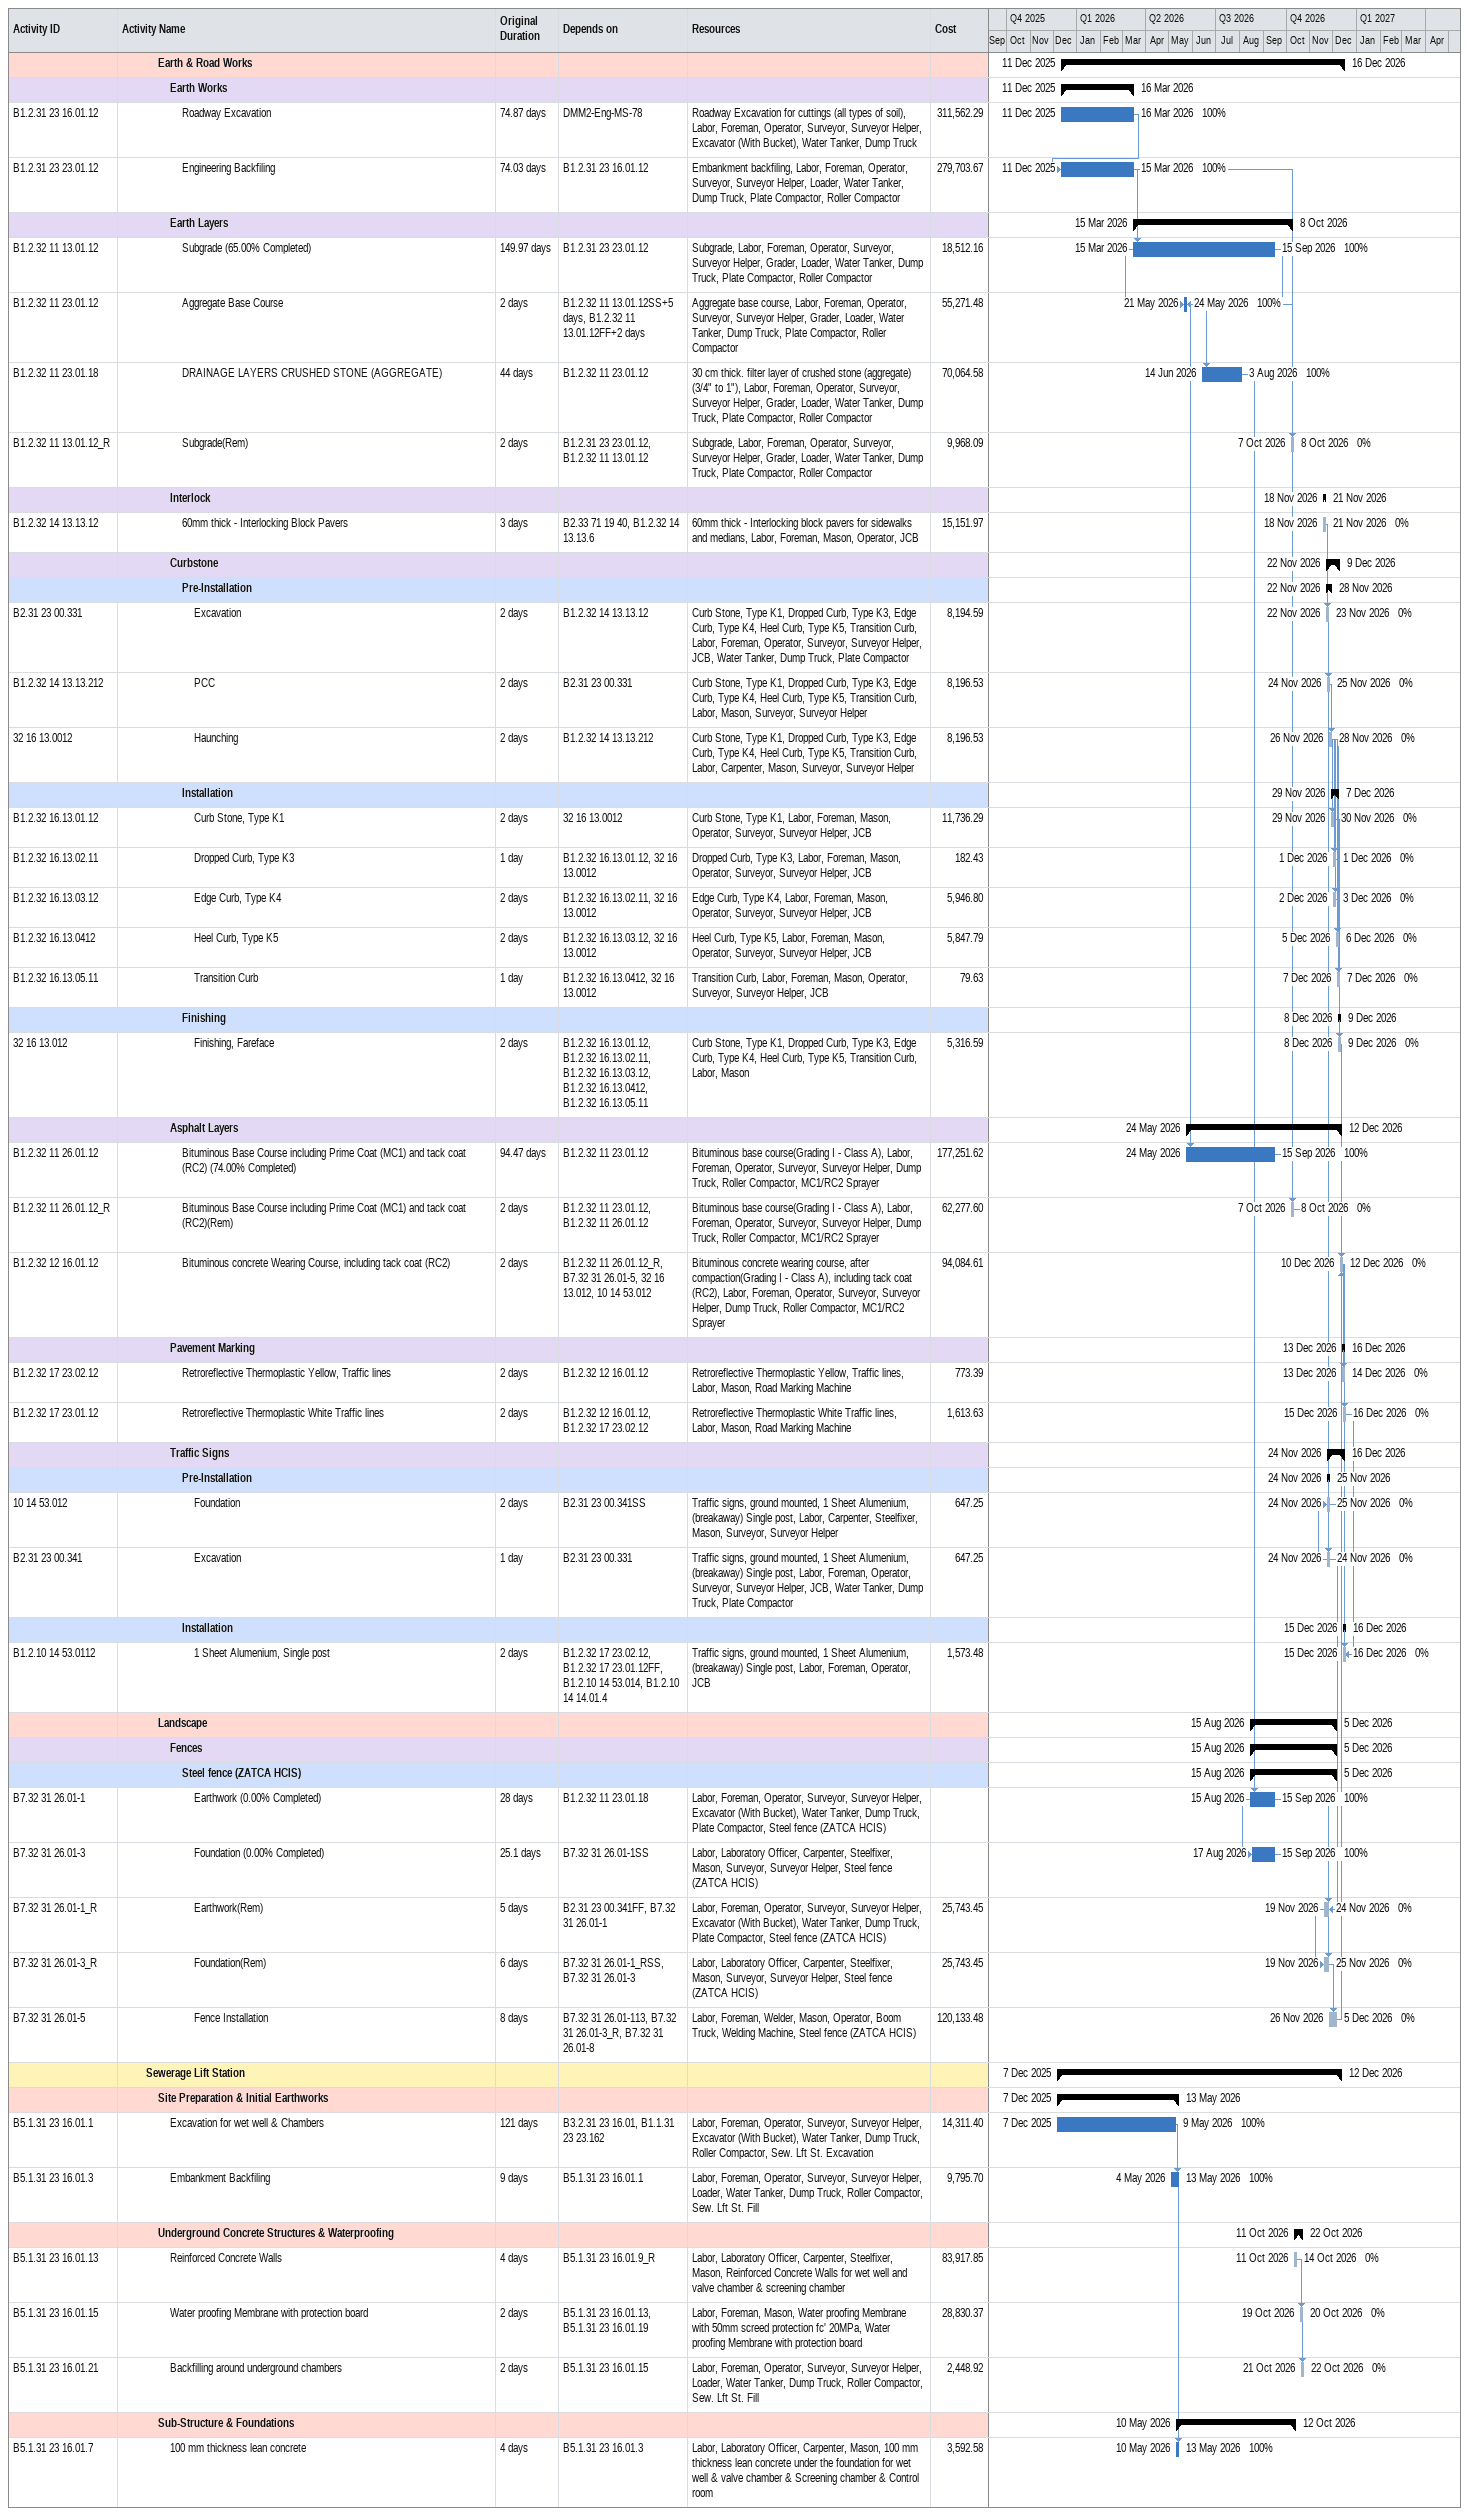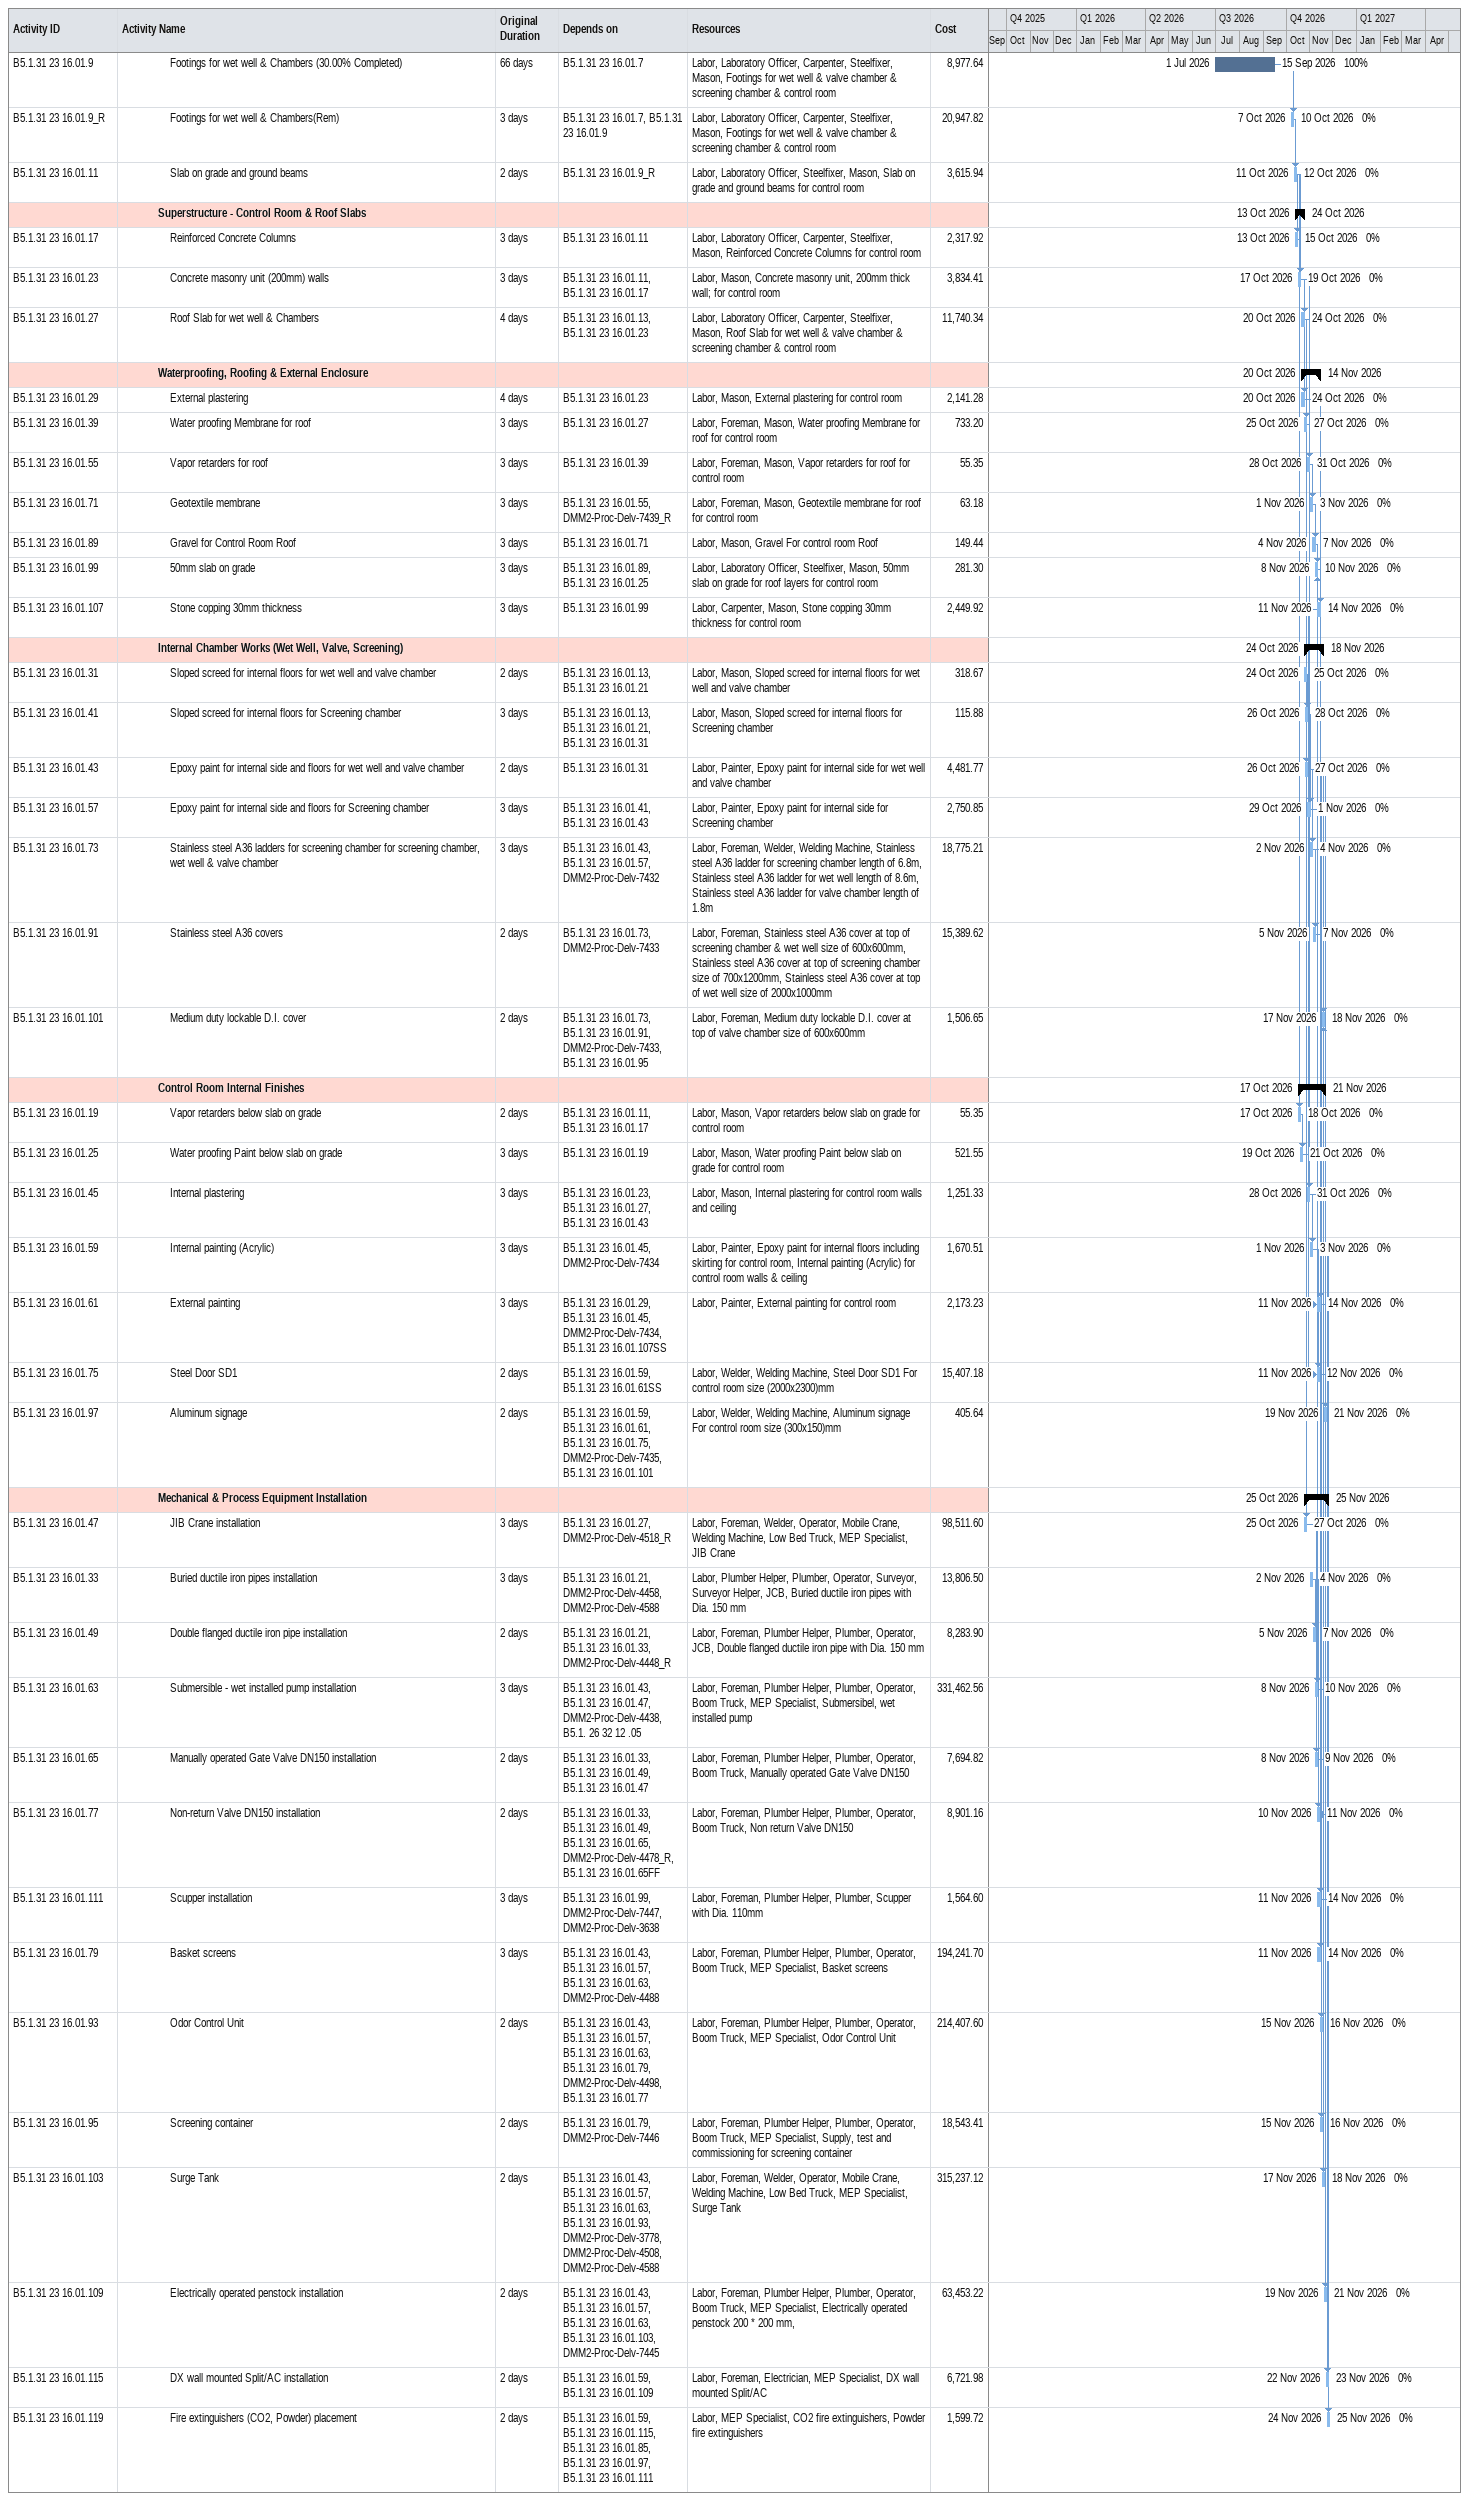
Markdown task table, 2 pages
| ID | Level | Task | Original duration | Start | Finish | Predecessors | Resources | % complete | Cost |
|---|---|---|---|---|---|---|---|---|---|
|  | 4 | **Earth & Road Works** |  | 2025-12-11 | 2026-12-16 |  |  |  |  |
|  | 5 | **Earth Works** |  | 2025-12-11 | 2026-03-16 |  |  |  |  |
| B1.2.31 23 16.01.12 | 6 | Roadway Excavation | 74.87d | 2025-12-11 | 2026-03-16 | DMM2-Eng-MS-78 | Roadway Excavation for cuttings (all types of soil), Labor, Foreman, Operator, Surveyor, Surveyor Helper, Excavator (With Bucket), Water Tanker, Dump Truck | 100 | 311562.29 |
| B1.2.31 23 23.01.12 | 6 | Engineering Backfiling | 74.03d | 2025-12-11 | 2026-03-15 | B1.2.31 23 16.01.12 | Embankment backfiling, Labor, Foreman, Operator, Surveyor, Surveyor Helper, Loader, Water Tanker, Dump Truck, Plate Compactor, Roller Compactor | 100 | 279703.67 |
|  | 5 | **Earth Layers** |  | 2026-03-15 | 2026-10-08 |  |  |  |  |
| B1.2.32 11 13.01.12 | 6 | Subgrade (65.00% Completed) | 149.97d | 2026-03-15 | 2026-09-15 | B1.2.31 23 23.01.12 | Subgrade, Labor, Foreman, Operator, Surveyor, Surveyor Helper, Grader, Loader, Water Tanker, Dump Truck, Plate Compactor, Roller Compactor | 100 | 18512.16 |
| B1.2.32 11 23.01.12 | 6 | Aggregate Base Course | 2d | 2026-05-21 | 2026-05-24 | B1.2.32 11 13.01.12SS+5d, B1.2.32 11 13.01.12FF+2d | Aggregate base course, Labor, Foreman, Operator, Surveyor, Surveyor Helper, Grader, Loader, Water Tanker, Dump Truck, Plate Compactor, Roller Compactor | 100 | 55271.48 |
| B1.2.32 11 23.01.18 | 6 | DRAINAGE LAYERS CRUSHED STONE (AGGREGATE) | 44d | 2026-06-14 | 2026-08-03 | B1.2.32 11 23.01.12 | 30 cm thick. filter layer of crushed stone (aggregate) (3/4" to 1"), Labor, Foreman, Operator, Surveyor, Surveyor Helper, Grader, Loader, Water Tanker, Dump Truck, Plate Compactor, Roller Compactor | 100 | 70064.58 |
| B1.2.32 11 13.01.12_R | 6 | Subgrade(Rem) | 2d | 2026-10-07 | 2026-10-08 | B1.2.31 23 23.01.12, B1.2.32 11 13.01.12 | Subgrade, Labor, Foreman, Operator, Surveyor, Surveyor Helper, Grader, Loader, Water Tanker, Dump Truck, Plate Compactor, Roller Compactor | 0 | 9968.09 |
|  | 5 | **Interlock** |  | 2026-11-18 | 2026-11-21 |  |  |  |  |
| B1.2.32 14 13.13.12 | 6 | 60mm thick - Interlocking Block Pavers | 3d | 2026-11-18 | 2026-11-21 | B2.33 71 19 40, B1.2.32 14 13.13.6 | 60mm thick - Interlocking block pavers for sidewalks and medians, Labor, Foreman, Mason, Operator, JCB | 0 | 15151.97 |
|  | 5 | **Curbstone** |  | 2026-11-22 | 2026-12-09 |  |  |  |  |
|  | 6 | **Pre-Installation** |  | 2026-11-22 | 2026-11-28 |  |  |  |  |
| B2.31 23 00.331 | 7 | Excavation | 2d | 2026-11-22 | 2026-11-23 | B1.2.32 14 13.13.12 | Curb Stone, Type K1, Dropped Curb, Type K3, Edge Curb, Type K4, Heel Curb, Type K5, Transition Curb, Labor, Foreman, Operator, Surveyor, Surveyor Helper, JCB, Water Tanker, Dump Truck, Plate Compactor | 0 | 8194.59 |
| B1.2.32 14 13.13.212 | 7 | PCC | 2d | 2026-11-24 | 2026-11-25 | B2.31 23 00.331 | Curb Stone, Type K1, Dropped Curb, Type K3, Edge Curb, Type K4, Heel Curb, Type K5, Transition Curb, Labor, Mason, Surveyor, Surveyor Helper | 0 | 8196.53 |
| 32 16 13.0012 | 7 | Haunching | 2d | 2026-11-26 | 2026-11-28 | B1.2.32 14 13.13.212 | Curb Stone, Type K1, Dropped Curb, Type K3, Edge Curb, Type K4, Heel Curb, Type K5, Transition Curb, Labor, Carpenter, Mason, Surveyor, Surveyor Helper | 0 | 8196.53 |
|  | 6 | **Installation** |  | 2026-11-29 | 2026-12-07 |  |  |  |  |
| B1.2.32 16.13.01.12 | 7 | Curb Stone, Type K1 | 2d | 2026-11-29 | 2026-11-30 | 32 16 13.0012 | Curb Stone, Type K1, Labor, Foreman, Mason, Operator, Surveyor, Surveyor Helper, JCB | 0 | 11736.29 |
| B1.2.32 16.13.02.11 | 7 | Dropped Curb, Type K3 | 1d | 2026-12-01 | 2026-12-01 | B1.2.32 16.13.01.12, 32 16 13.0012 | Dropped Curb, Type K3, Labor, Foreman, Mason, Operator, Surveyor, Surveyor Helper, JCB | 0 | 182.43 |
| B1.2.32 16.13.03.12 | 7 | Edge Curb, Type K4 | 2d | 2026-12-02 | 2026-12-03 | B1.2.32 16.13.02.11, 32 16 13.0012 | Edge Curb, Type K4, Labor, Foreman, Mason, Operator, Surveyor, Surveyor Helper, JCB | 0 | 5946.80 |
| B1.2.32 16.13.0412 | 7 | Heel Curb, Type K5 | 2d | 2026-12-05 | 2026-12-06 | B1.2.32 16.13.03.12, 32 16 13.0012 | Heel Curb, Type K5, Labor, Foreman, Mason, Operator, Surveyor, Surveyor Helper, JCB | 0 | 5847.79 |
| B1.2.32 16.13.05.11 | 7 | Transition Curb | 1d | 2026-12-07 | 2026-12-07 | B1.2.32 16.13.0412, 32 16 13.0012 | Transition Curb, Labor, Foreman, Mason, Operator, Surveyor, Surveyor Helper, JCB | 0 | 79.63 |
|  | 6 | **Finishing** |  | 2026-12-08 | 2026-12-09 |  |  |  |  |
| 32 16 13.012 | 7 | Finishing, Fareface | 2d | 2026-12-08 | 2026-12-09 | B1.2.32 16.13.01.12, B1.2.32 16.13.02.11, B1.2.32 16.13.03.12, B1.2.32 16.13.0412, B1.2.32 16.13.05.11 | Curb Stone, Type K1, Dropped Curb, Type K3, Edge Curb, Type K4, Heel Curb, Type K5, Transition Curb, Labor, Mason | 0 | 5316.59 |
|  | 5 | **Asphalt Layers** |  | 2026-05-24 | 2026-12-12 |  |  |  |  |
| B1.2.32 11 26.01.12 | 6 | Bituminous Base Course including Prime Coat (MC1) and tack coat (RC2) (74.00% Completed) | 94.47d | 2026-05-24 | 2026-09-15 | B1.2.32 11 23.01.12 | Bituminous base course(Grading I - Class A), Labor, Foreman, Operator, Surveyor, Surveyor Helper, Dump Truck, Roller Compactor, MC1/RC2 Sprayer | 100 | 177251.62 |
| B1.2.32 11 26.01.12_R | 6 | Bituminous Base Course including Prime Coat (MC1) and tack coat (RC2)(Rem) | 2d | 2026-10-07 | 2026-10-08 | B1.2.32 11 23.01.12, B1.2.32 11 26.01.12 | Bituminous base course(Grading I - Class A), Labor, Foreman, Operator, Surveyor, Surveyor Helper, Dump Truck, Roller Compactor, MC1/RC2 Sprayer | 0 | 62277.60 |
| B1.2.32 12 16.01.12 | 6 | Bituminous concrete Wearing Course, including tack coat (RC2) | 2d | 2026-12-10 | 2026-12-12 | B1.2.32 11 26.01.12_R, B7.32 31 26.01-5, 32 16 13.012, 10 14 53.012 | Bituminous concrete wearing course, after compaction(Grading I - Class A), including tack coat (RC2), Labor, Foreman, Operator, Surveyor, Surveyor Helper, Dump Truck, Roller Compactor, MC1/RC2 Sprayer | 0 | 94084.61 |
|  | 5 | **Pavement Marking** |  | 2026-12-13 | 2026-12-16 |  |  |  |  |
| B1.2.32 17 23.02.12 | 6 | Retroreflective Thermoplastic Yellow, Traffic lines | 2d | 2026-12-13 | 2026-12-14 | B1.2.32 12 16.01.12 | Retroreflective Thermoplastic Yellow, Traffic lines, Labor, Mason, Road Marking Machine | 0 | 773.39 |
| B1.2.32 17 23.01.12 | 6 | Retroreflective Thermoplastic White Traffic lines | 2d | 2026-12-15 | 2026-12-16 | B1.2.32 12 16.01.12, B1.2.32 17 23.02.12 | Retroreflective Thermoplastic White Traffic lines, Labor, Mason, Road Marking Machine | 0 | 1613.63 |
|  | 5 | **Traffic Signs** |  | 2026-11-24 | 2026-12-16 |  |  |  |  |
|  | 6 | **Pre-Installation** |  | 2026-11-24 | 2026-11-25 |  |  |  |  |
| 10 14 53.012 | 7 | Foundation | 2d | 2026-11-24 | 2026-11-25 | B2.31 23 00.341SS | Traffic signs, ground mounted, 1 Sheet Alumenium, (breakaway) Single post, Labor, Carpenter, Steelfixer, Mason, Surveyor, Surveyor Helper | 0 | 647.25 |
| B2.31 23 00.341 | 7 | Excavation | 1d | 2026-11-24 | 2026-11-24 | B2.31 23 00.331 | Traffic signs, ground mounted, 1 Sheet Alumenium, (breakaway) Single post, Labor, Foreman, Operator, Surveyor, Surveyor Helper, JCB, Water Tanker, Dump Truck, Plate Compactor | 0 | 647.25 |
|  | 6 | **Installation** |  | 2026-12-15 | 2026-12-16 |  |  |  |  |
| B1.2.10 14 53.0112 | 7 | 1 Sheet Alumenium, Single post | 2d | 2026-12-15 | 2026-12-16 | B1.2.32 17 23.02.12, B1.2.32 17 23.01.12FF, B1.2.10 14 53.014, B1.2.10 14 14.01.4 | Traffic signs, ground mounted, 1 Sheet Alumenium, (breakaway) Single post, Labor, Foreman, Operator, JCB | 0 | 1573.48 |
|  | 4 | **Landscape** |  | 2026-08-15 | 2026-12-05 |  |  |  |  |
|  | 5 | **Fences** |  | 2026-08-15 | 2026-12-05 |  |  |  |  |
|  | 6 | **Steel fence (ZATCA HCIS)** |  | 2026-08-15 | 2026-12-05 |  |  |  |  |
| B7.32 31 26.01-1 | 7 | Earthwork (0.00% Completed) | 28d | 2026-08-15 | 2026-09-15 | B1.2.32 11 23.01.18 | Labor, Foreman, Operator, Surveyor, Surveyor Helper, Excavator (With Bucket), Water Tanker, Dump Truck, Plate Compactor, Steel fence (ZATCA HCIS) | 100 |  |
| B7.32 31 26.01-3 | 7 | Foundation (0.00% Completed) | 25.1d | 2026-08-17 | 2026-09-15 | B7.32 31 26.01-1SS | Labor, Laboratory Officer, Carpenter, Steelfixer, Mason, Surveyor, Surveyor Helper, Steel fence (ZATCA HCIS) | 100 |  |
| B7.32 31 26.01-1_R | 7 | Earthwork(Rem) | 5d | 2026-11-19 | 2026-11-24 | B2.31 23 00.341FF, B7.32 31 26.01-1 | Labor, Foreman, Operator, Surveyor, Surveyor Helper, Excavator (With Bucket), Water Tanker, Dump Truck, Plate Compactor, Steel fence (ZATCA HCIS) | 0 | 25743.45 |
| B7.32 31 26.01-3_R | 7 | Foundation(Rem) | 6d | 2026-11-19 | 2026-11-25 | B7.32 31 26.01-1_RSS, B7.32 31 26.01-3 | Labor, Laboratory Officer, Carpenter, Steelfixer, Mason, Surveyor, Surveyor Helper, Steel fence (ZATCA HCIS) | 0 | 25743.45 |
| B7.32 31 26.01-5 | 7 | Fence Installation | 8d | 2026-11-26 | 2026-12-05 | B7.32 31 26.01-113, B7.32 31 26.01-3_R, B7.32 31 26.01-8 | Labor, Foreman, Welder, Mason, Operator, Boom Truck, Welding Machine, Steel fence (ZATCA HCIS) | 0 | 120133.48 |
|  | 3 | **Sewerage Lift Station** |  | 2025-12-07 | 2026-12-12 |  |  |  |  |
|  | 4 | **Site Preparation & Initial Earthworks** |  | 2025-12-07 | 2026-05-13 |  |  |  |  |
| B5.1.31 23 16.01.1 | 5 | Excavation for wet well & Chambers | 121d | 2025-12-07 | 2026-05-09 | B3.2.31 23 16.01, B1.1.31 23 23.162 | Labor, Foreman, Operator, Surveyor, Surveyor Helper, Excavator (With Bucket), Water Tanker, Dump Truck, Roller Compactor, Sew. Lft St. Excavation | 100 | 14311.40 |
| B5.1.31 23 16.01.3 | 5 | Embankment Backfiling | 9d | 2026-05-04 | 2026-05-13 | B5.1.31 23 16.01.1 | Labor, Foreman, Operator, Surveyor, Surveyor Helper, Loader, Water Tanker, Dump Truck, Roller Compactor, Sew. Lft St. Fill | 100 | 9795.70 |
|  | 4 | **Underground Concrete Structures & Waterproofing** |  | 2026-10-11 | 2026-10-22 |  |  |  |  |
| B5.1.31 23 16.01.13 | 5 | Reinforced Concrete Walls | 4d | 2026-10-11 | 2026-10-14 | B5.1.31 23 16.01.9_R | Labor, Laboratory Officer, Carpenter, Steelfixer, Mason, Reinforced Concrete Walls for wet well and valve chamber & screening chamber | 0 | 83917.85 |
| B5.1.31 23 16.01.15 | 5 | Water proofing Membrane with protection board | 2d | 2026-10-19 | 2026-10-20 | B5.1.31 23 16.01.13, B5.1.31 23 16.01.19 | Labor, Foreman, Mason, Water proofing Membrane with 50mm screed protection fc' 20MPa, Water proofing Membrane with protection board | 0 | 28830.37 |
| B5.1.31 23 16.01.21 | 5 | Backfilling around underground chambers | 2d | 2026-10-21 | 2026-10-22 | B5.1.31 23 16.01.15 | Labor, Foreman, Operator, Surveyor, Surveyor Helper, Loader, Water Tanker, Dump Truck, Roller Compactor, Sew. Lft St. Fill | 0 | 2448.92 |
|  | 4 | **Sub-Structure & Foundations** |  | 2026-05-10 | 2026-10-12 |  |  |  |  |
| B5.1.31 23 16.01.7 | 5 | 100 mm thickness lean concrete | 4d | 2026-05-10 | 2026-05-13 | B5.1.31 23 16.01.3 | Labor, Laboratory Officer, Carpenter, Mason, 100 mm thickness lean concrete under the foundation for wet well & valve chamber & Screening chamber & Control room | 100 | 3592.58 |
| B5.1.31 23 16.01.9 | 5 | Footings for wet well & Chambers (30.00% Completed) | 66d | 2026-07-01 | 2026-09-15 | B5.1.31 23 16.01.7 | Labor, Laboratory Officer, Carpenter, Steelfixer, Mason, Footings for wet well & valve chamber & screening chamber & control room | 100 | 8977.64 |
| B5.1.31 23 16.01.9_R | 5 | Footings for wet well & Chambers(Rem) | 3d | 2026-10-07 | 2026-10-10 | B5.1.31 23 16.01.7, B5.1.31 23 16.01.9 | Labor, Laboratory Officer, Carpenter, Steelfixer, Mason, Footings for wet well & valve chamber & screening chamber & control room | 0 | 20947.82 |
| B5.1.31 23 16.01.11 | 5 | Slab on grade and ground beams | 2d | 2026-10-11 | 2026-10-12 | B5.1.31 23 16.01.9_R | Labor, Laboratory Officer, Steelfixer, Mason, Slab on grade and ground beams for control room | 0 | 3615.94 |
|  | 4 | **Superstructure - Control Room & Roof Slabs** |  | 2026-10-13 | 2026-10-24 |  |  |  |  |
| B5.1.31 23 16.01.17 | 5 | Reinforced Concrete Columns | 3d | 2026-10-13 | 2026-10-15 | B5.1.31 23 16.01.11 | Labor, Laboratory Officer, Carpenter, Steelfixer, Mason, Reinforced Concrete Columns for control room | 0 | 2317.92 |
| B5.1.31 23 16.01.23 | 5 | Concrete masonry unit (200mm) walls | 3d | 2026-10-17 | 2026-10-19 | B5.1.31 23 16.01.11, B5.1.31 23 16.01.17 | Labor, Mason, Concrete masonry unit, 200mm thick wall; for control room | 0 | 3834.41 |
| B5.1.31 23 16.01.27 | 5 | Roof Slab for wet well & Chambers | 4d | 2026-10-20 | 2026-10-24 | B5.1.31 23 16.01.13, B5.1.31 23 16.01.23 | Labor, Laboratory Officer, Carpenter, Steelfixer, Mason, Roof Slab for wet well & valve chamber & screening chamber & control room | 0 | 11740.34 |
|  | 4 | **Waterproofing, Roofing & External Enclosure** |  | 2026-10-20 | 2026-11-14 |  |  |  |  |
| B5.1.31 23 16.01.29 | 5 | External plastering | 4d | 2026-10-20 | 2026-10-24 | B5.1.31 23 16.01.23 | Labor, Mason, External plastering for control room | 0 | 2141.28 |
| B5.1.31 23 16.01.39 | 5 | Water proofing Membrane for roof | 3d | 2026-10-25 | 2026-10-27 | B5.1.31 23 16.01.27 | Labor, Foreman, Mason, Water proofing Membrane for roof for control room | 0 | 733.20 |
| B5.1.31 23 16.01.55 | 5 | Vapor retarders for roof | 3d | 2026-10-28 | 2026-10-31 | B5.1.31 23 16.01.39 | Labor, Foreman, Mason, Vapor retarders for roof for control room | 0 | 55.35 |
| B5.1.31 23 16.01.71 | 5 | Geotextile membrane | 3d | 2026-11-01 | 2026-11-03 | B5.1.31 23 16.01.55, DMM2-Proc-Delv-7439_R | Labor, Foreman, Mason, Geotextile membrane for roof for control room | 0 | 63.18 |
| B5.1.31 23 16.01.89 | 5 | Gravel for Control Room Roof | 3d | 2026-11-04 | 2026-11-07 | B5.1.31 23 16.01.71 | Labor, Mason, Gravel For control room Roof | 0 | 149.44 |
| B5.1.31 23 16.01.99 | 5 | 50mm slab on grade | 3d | 2026-11-08 | 2026-11-10 | B5.1.31 23 16.01.89, B5.1.31 23 16.01.25 | Labor, Laboratory Officer, Steelfixer, Mason, 50mm slab on grade for roof layers for control room | 0 | 281.30 |
| B5.1.31 23 16.01.107 | 5 | Stone copping 30mm thickness | 3d | 2026-11-11 | 2026-11-14 | B5.1.31 23 16.01.99 | Labor, Carpenter, Mason, Stone copping 30mm thickness for control room | 0 | 2449.92 |
|  | 4 | **Internal Chamber Works (Wet Well, Valve, Screening)** |  | 2026-10-24 | 2026-11-18 |  |  |  |  |
| B5.1.31 23 16.01.31 | 5 | Sloped screed for internal floors for wet well and valve chamber | 2d | 2026-10-24 | 2026-10-25 | B5.1.31 23 16.01.13, B5.1.31 23 16.01.21 | Labor, Mason, Sloped screed for internal floors for wet well and valve chamber | 0 | 318.67 |
| B5.1.31 23 16.01.41 | 5 | Sloped screed for internal floors for Screening chamber | 3d | 2026-10-26 | 2026-10-28 | B5.1.31 23 16.01.13, B5.1.31 23 16.01.21, B5.1.31 23 16.01.31 | Labor, Mason, Sloped screed for internal floors for Screening chamber | 0 | 115.88 |
| B5.1.31 23 16.01.43 | 5 | Epoxy paint for internal side and floors for wet well and valve chamber | 2d | 2026-10-26 | 2026-10-27 | B5.1.31 23 16.01.31 | Labor, Painter, Epoxy paint for internal side for wet well and valve chamber | 0 | 4481.77 |
| B5.1.31 23 16.01.57 | 5 | Epoxy paint for internal side and floors for Screening chamber | 3d | 2026-10-29 | 2026-11-01 | B5.1.31 23 16.01.41, B5.1.31 23 16.01.43 | Labor, Painter, Epoxy paint for internal side for Screening chamber | 0 | 2750.85 |
| B5.1.31 23 16.01.73 | 5 | Stainless steel A36 ladders for screening chamber for screening chamber, wet well & valve chamber | 3d | 2026-11-02 | 2026-11-04 | B5.1.31 23 16.01.43, B5.1.31 23 16.01.57, DMM2-Proc-Delv-7432 | Labor, Foreman, Welder, Welding Machine, Stainless steel A36 ladder for screening chamber length of 6.8m, Stainless steel A36 ladder for wet well length of 8.6m, Stainless steel A36 ladder for valve chamber length of 1.8m | 0 | 18775.21 |
| B5.1.31 23 16.01.91 | 5 | Stainless steel A36 covers | 2d | 2026-11-05 | 2026-11-07 | B5.1.31 23 16.01.73, DMM2-Proc-Delv-7433 | Labor, Foreman, Stainless steel A36 cover at top of screening chamber & wet well size of 600x600mm, Stainless steel A36 cover at top of screening chamber size of 700x1200mm, Stainless steel A36 cover at top of wet well size of 2000x1000mm | 0 | 15389.62 |
| B5.1.31 23 16.01.101 | 5 | Medium duty lockable D.I. cover | 2d | 2026-11-17 | 2026-11-18 | B5.1.31 23 16.01.73, B5.1.31 23 16.01.91, DMM2-Proc-Delv-7433, B5.1.31 23 16.01.95 | Labor, Foreman, Medium duty lockable D.I. cover at top of valve chamber size of 600x600mm | 0 | 1506.65 |
|  | 4 | **Control Room Internal Finishes** |  | 2026-10-17 | 2026-11-21 |  |  |  |  |
| B5.1.31 23 16.01.19 | 5 | Vapor retarders below slab on grade | 2d | 2026-10-17 | 2026-10-18 | B5.1.31 23 16.01.11, B5.1.31 23 16.01.17 | Labor, Mason, Vapor retarders below slab on grade for control room | 0 | 55.35 |
| B5.1.31 23 16.01.25 | 5 | Water proofing Paint below slab on grade | 3d | 2026-10-19 | 2026-10-21 | B5.1.31 23 16.01.19 | Labor, Mason, Water proofing Paint below slab on grade for control room | 0 | 521.55 |
| B5.1.31 23 16.01.45 | 5 | Internal plastering | 3d | 2026-10-28 | 2026-10-31 | B5.1.31 23 16.01.23, B5.1.31 23 16.01.27, B5.1.31 23 16.01.43 | Labor, Mason, Internal plastering for control room walls and ceiling | 0 | 1251.33 |
| B5.1.31 23 16.01.59 | 5 | Internal painting (Acrylic) | 3d | 2026-11-01 | 2026-11-03 | B5.1.31 23 16.01.45, DMM2-Proc-Delv-7434 | Labor, Painter, Epoxy paint for internal floors including skirting for control room, Internal painting (Acrylic) for control room walls & ceiling | 0 | 1670.51 |
| B5.1.31 23 16.01.61 | 5 | External painting | 3d | 2026-11-11 | 2026-11-14 | B5.1.31 23 16.01.29, B5.1.31 23 16.01.45, DMM2-Proc-Delv-7434, B5.1.31 23 16.01.107SS | Labor, Painter, External painting for control room | 0 | 2173.23 |
| B5.1.31 23 16.01.75 | 5 | Steel Door SD1 | 2d | 2026-11-11 | 2026-11-12 | B5.1.31 23 16.01.59, B5.1.31 23 16.01.61SS | Labor, Welder, Welding Machine, Steel Door SD1 For control room size (2000x2300)mm | 0 | 15407.18 |
| B5.1.31 23 16.01.97 | 5 | Aluminum signage | 2d | 2026-11-19 | 2026-11-21 | B5.1.31 23 16.01.59, B5.1.31 23 16.01.61, B5.1.31 23 16.01.75, DMM2-Proc-Delv-7435, B5.1.31 23 16.01.101 | Labor, Welder, Welding Machine, Aluminum signage For control room size (300x150)mm | 0 | 405.64 |
|  | 4 | **Mechanical & Process Equipment Installation** |  | 2026-10-25 | 2026-11-25 |  |  |  |  |
| B5.1.31 23 16.01.47 | 5 | JIB Crane installation | 3d | 2026-10-25 | 2026-10-27 | B5.1.31 23 16.01.27, DMM2-Proc-Delv-4518_R | Labor, Foreman, Welder, Operator, Mobile Crane, Welding Machine, Low Bed Truck, MEP Specialist, JIB Crane | 0 | 98511.60 |
| B5.1.31 23 16.01.33 | 5 | Buried ductile iron pipes installation | 3d | 2026-11-02 | 2026-11-04 | B5.1.31 23 16.01.21, DMM2-Proc-Delv-4458, DMM2-Proc-Delv-4588 | Labor, Plumber Helper, Plumber, Operator, Surveyor, Surveyor Helper, JCB, Buried ductile iron pipes with Dia. 150 mm | 0 | 13806.50 |
| B5.1.31 23 16.01.49 | 5 | Double flanged ductile iron pipe installation | 2d | 2026-11-05 | 2026-11-07 | B5.1.31 23 16.01.21, B5.1.31 23 16.01.33, DMM2-Proc-Delv-4448_R | Labor, Foreman, Plumber Helper, Plumber, Operator, JCB, Double flanged ductile iron pipe with Dia. 150 mm | 0 | 8283.90 |
| B5.1.31 23 16.01.63 | 5 | Submersible - wet installed pump installation | 3d | 2026-11-08 | 2026-11-10 | B5.1.31 23 16.01.43, B5.1.31 23 16.01.47, DMM2-Proc-Delv-4438, B5.1. 26 32 12 .05 | Labor, Foreman, Plumber Helper, Plumber, Operator, Boom Truck, MEP Specialist, Submersibel, wet installed pump | 0 | 331462.56 |
| B5.1.31 23 16.01.65 | 5 | Manually operated Gate Valve DN150 installation | 2d | 2026-11-08 | 2026-11-09 | B5.1.31 23 16.01.33, B5.1.31 23 16.01.49, B5.1.31 23 16.01.47 | Labor, Foreman, Plumber Helper, Plumber, Operator, Boom Truck, Manually operated Gate Valve DN150 | 0 | 7694.82 |
| B5.1.31 23 16.01.77 | 5 | Non-return Valve DN150 installation | 2d | 2026-11-10 | 2026-11-11 | B5.1.31 23 16.01.33, B5.1.31 23 16.01.49, B5.1.31 23 16.01.65, DMM2-Proc-Delv-4478_R, B5.1.31 23 16.01.65FF | Labor, Foreman, Plumber Helper, Plumber, Operator, Boom Truck, Non return Valve DN150 | 0 | 8901.16 |
| B5.1.31 23 16.01.111 | 5 | Scupper installation | 3d | 2026-11-11 | 2026-11-14 | B5.1.31 23 16.01.99, DMM2-Proc-Delv-7447, DMM2-Proc-Delv-3638 | Labor, Foreman, Plumber Helper, Plumber, Scupper with Dia. 110mm | 0 | 1564.60 |
| B5.1.31 23 16.01.79 | 5 | Basket screens | 3d | 2026-11-11 | 2026-11-14 | B5.1.31 23 16.01.43, B5.1.31 23 16.01.57, B5.1.31 23 16.01.63, DMM2-Proc-Delv-4488 | Labor, Foreman, Plumber Helper, Plumber, Operator, Boom Truck, MEP Specialist, Basket screens | 0 | 194241.70 |
| B5.1.31 23 16.01.93 | 5 | Odor Control Unit | 2d | 2026-11-15 | 2026-11-16 | B5.1.31 23 16.01.43, B5.1.31 23 16.01.57, B5.1.31 23 16.01.63, B5.1.31 23 16.01.79, DMM2-Proc-Delv-4498, B5.1.31 23 16.01.77 | Labor, Foreman, Plumber Helper, Plumber, Operator, Boom Truck, MEP Specialist, Odor Control Unit | 0 | 214407.60 |
| B5.1.31 23 16.01.95 | 5 | Screening container | 2d | 2026-11-15 | 2026-11-16 | B5.1.31 23 16.01.79, DMM2-Proc-Delv-7446 | Labor, Foreman, Plumber Helper, Plumber, Operator, Boom Truck, MEP Specialist, Supply, test and commissioning for screening container | 0 | 18543.41 |
| B5.1.31 23 16.01.103 | 5 | Surge Tank | 2d | 2026-11-17 | 2026-11-18 | B5.1.31 23 16.01.43, B5.1.31 23 16.01.57, B5.1.31 23 16.01.63, B5.1.31 23 16.01.93, DMM2-Proc-Delv-3778, DMM2-Proc-Delv-4508, DMM2-Proc-Delv-4588 | Labor, Foreman, Welder, Operator, Mobile Crane, Welding Machine, Low Bed Truck, MEP Specialist, Surge Tank | 0 | 315237.12 |
| B5.1.31 23 16.01.109 | 5 | Electrically operated penstock installation | 2d | 2026-11-19 | 2026-11-21 | B5.1.31 23 16.01.43, B5.1.31 23 16.01.57, B5.1.31 23 16.01.63, B5.1.31 23 16.01.103, DMM2-Proc-Delv-7445 | Labor, Foreman, Plumber Helper, Plumber, Operator, Boom Truck, MEP Specialist, Electrically operated penstock 200 * 200 mm, | 0 | 63453.22 |
| B5.1.31 23 16.01.115 | 5 | DX wall mounted Split/AC installation | 2d | 2026-11-22 | 2026-11-23 | B5.1.31 23 16.01.59, B5.1.31 23 16.01.109 | Labor, Foreman, Electrician, MEP Specialist, DX wall mounted Split/AC | 0 | 6721.98 |
| B5.1.31 23 16.01.119 | 5 | Fire extinguishers (CO2, Powder) placement | 2d | 2026-11-24 | 2026-11-25 | B5.1.31 23 16.01.59, B5.1.31 23 16.01.115, B5.1.31 23 16.01.85, B5.1.31 23 16.01.97, B5.1.31 23 16.01.111 | Labor, MEP Specialist, CO2 fire extinguishers, Powder fire extinguishers | 0 | 1599.72 |
